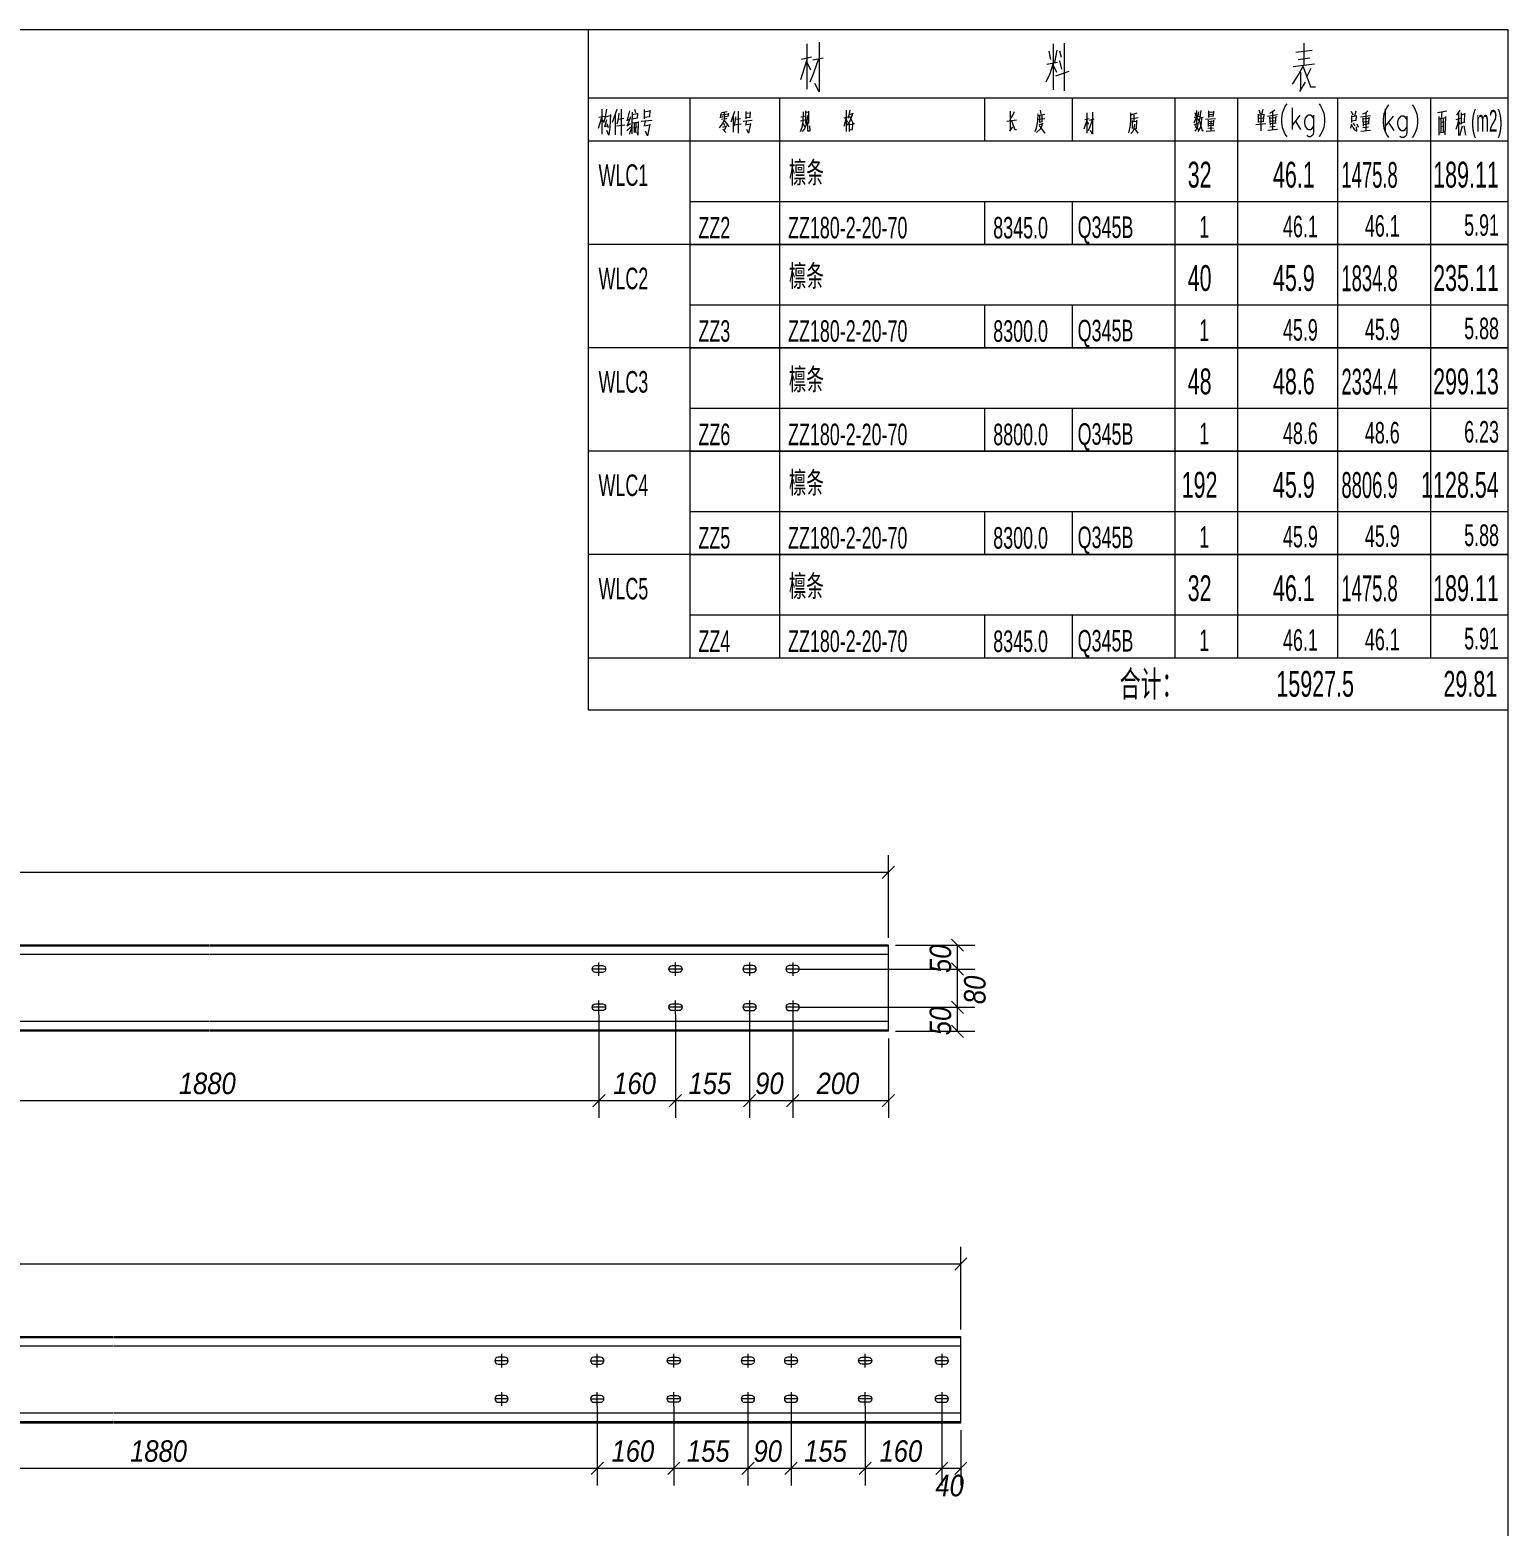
# Model space of a CAD drawing. Extents: x 857 to 4439, y -1249 to 4637.
# Drawn here: x 1241 to 1447, y 891.8 to 1100.2 of the extents above; entities that cross this region are included whole.
import ezdxf

# ---------------------------------------------------------------- set-up
doc = ezdxf.new("R2010")
doc.units = 0
doc.header["$LTSCALE"] = 1000
doc.header["$MEASUREMENT"] = 0
doc.linetypes.add('XKITLINE00', pattern=[0])
doc.linetypes.add('XKITLINE02', pattern=[4, 2, -2])
for name, color, linetype, lineweight in [('Bolt', 7, 'Continuous', 0), ('DrawingSheet', 5, 'Continuous', 0), ('OtherObjectType', 1, 'Continuous', 0), ('Part', 2, 'Continuous', 0), ('Z-DIMENSIONS', 1, 'Continuous', 0)]:
    doc.layers.add(name, color=color, linetype=linetype, lineweight=lineweight)
doc.styles.add('Arial Italic', font='ariali.ttf')
doc.styles.add('宋体', font='arial.ttf')

# ---------------------------------------------------------------- blocks, each defined once
blk = doc.blocks.new('天窗檩条AB区一')
at = {"layer": 'Bolt', "color": 3, "linetype": 'XKITLINE00', "lineweight": 0}
for p, q in [((461.41, 284.2), (461.44, 284.38)), ((461.44, 284.02), (461.41, 284.2)), ((461.41, 284.2), (461.41, 284.2)), ((463.27, 284.2), (461.41, 284.2)), ((461.44, 284.38), (461.54, 284.53)), ((461.54, 283.87), (461.44, 284.02)), ((461.54, 284.53), (461.69, 284.63)), ((461.69, 283.77), (461.54, 283.87)), ((461.69, 284.63), (461.87, 284.67)), ((461.87, 283.73), (461.69, 283.77)), ((461.87, 284.67), (462.81, 284.67)), ((462.81, 283.73), (461.87, 283.73)), ((462.34, 283.27), (462.34, 285.13)), ((462.81, 284.67), (462.98, 284.63)), ((462.98, 283.77), (462.81, 283.73)), ((462.98, 284.63), (463.14, 284.53)), ((463.14, 283.87), (462.98, 283.77)), ((463.14, 284.53), (463.24, 284.38)), ((463.24, 284.02), (463.14, 283.87)), ((463.24, 284.38), (463.27, 284.2)), ((463.27, 284.2), (463.24, 284.02)), ((463.27, 284.2), (463.27, 284.2)), ((472.06, 284.2), (472.1, 284.38)), ((472.1, 284.02), (472.06, 284.2)), ((472.06, 284.2), (472.06, 284.2)), ((473.93, 284.2), (472.06, 284.2)), ((472.1, 284.38), (472.2, 284.53)), ((472.2, 283.87), (472.1, 284.02)), ((472.2, 284.53), (472.35, 284.63)), ((472.35, 283.77), (472.2, 283.87)), ((472.35, 284.63), (472.53, 284.67)), ((472.53, 283.73), (472.35, 283.77)), ((472.53, 284.67), (473.46, 284.67)), ((473.46, 283.73), (472.53, 283.73)), ((472.99, 283.27), (472.99, 285.13)), ((473.46, 284.67), (473.64, 284.63)), ((473.64, 283.77), (473.46, 283.73)), ((473.64, 284.63), (473.79, 284.53)), ((473.79, 283.87), (473.64, 283.77)), ((473.79, 284.53), (473.89, 284.38)), ((473.89, 284.02), (473.79, 283.87)), ((473.89, 284.38), (473.93, 284.2)), ((473.93, 284.2), (473.89, 284.02)), ((473.93, 284.2), (473.93, 284.2)), ((482.43, 284.38), (482.39, 284.2)), ((482.39, 284.2), (482.39, 284.2)), ((482.39, 284.2), (482.43, 284.02)), ((484.26, 284.2), (482.39, 284.2)), ((482.53, 284.53), (482.43, 284.38)), ((482.43, 284.02), (482.53, 283.87)), ((482.68, 284.63), (482.53, 284.53)), ((482.53, 283.87), (482.68, 283.77)), ((482.86, 284.67), (482.68, 284.63)), ((482.68, 283.77), (482.86, 283.73)), ((483.79, 284.67), (482.86, 284.67)), ((482.86, 283.73), (483.79, 283.73)), ((483.33, 285.13), (483.33, 283.27)), ((483.97, 284.63), (483.79, 284.67)), ((483.79, 283.73), (483.97, 283.77)), ((484.12, 284.53), (483.97, 284.63)), ((483.97, 283.77), (484.12, 283.87)), ((484.22, 284.38), (484.12, 284.53)), ((484.12, 283.87), (484.22, 284.02)), ((484.26, 284.2), (484.22, 284.38)), ((484.22, 284.02), (484.26, 284.2)), ((484.26, 284.2), (484.26, 284.2)), ((488.43, 284.38), (488.39, 284.2)), ((488.39, 284.2), (488.39, 284.2)), ((488.39, 284.2), (488.43, 284.02)), ((490.26, 284.2), (488.39, 284.2)), ((488.53, 284.53), (488.43, 284.38)), ((488.43, 284.02), (488.53, 283.87)), ((488.68, 284.63), (488.53, 284.53)), ((488.53, 283.87), (488.68, 283.77)), ((488.86, 284.67), (488.68, 284.63)), ((488.68, 283.77), (488.86, 283.73)), ((489.79, 284.67), (488.86, 284.67)), ((488.86, 283.73), (489.79, 283.73)), ((489.33, 285.13), (489.33, 283.27)), ((489.97, 284.63), (489.79, 284.67)), ((489.79, 283.73), (489.97, 283.77)), ((490.12, 284.53), (489.97, 284.63)), ((489.97, 283.77), (490.12, 283.87)), ((490.22, 284.38), (490.12, 284.53)), ((490.12, 283.87), (490.22, 284.02)), ((490.26, 284.2), (490.22, 284.38)), ((490.22, 284.02), (490.26, 284.2)), ((490.26, 284.2), (490.26, 284.2)), ((461.54, 279.2), (461.69, 279.3)), ((461.69, 279.3), (461.87, 279.33)), ((461.87, 279.33), (462.81, 279.33)), ((462.34, 277.93), (462.34, 279.8)), ((462.81, 279.33), (462.98, 279.3)), ((462.98, 279.3), (463.14, 279.2)), ((472.2, 279.2), (472.35, 279.3)), ((472.35, 279.3), (472.53, 279.33)), ((472.53, 279.33), (473.46, 279.33)), ((472.99, 277.93), (472.99, 279.8)), ((473.46, 279.33), (473.64, 279.3)), ((473.64, 279.3), (473.79, 279.2)), ((482.68, 279.3), (482.53, 279.2)), ((482.86, 279.33), (482.68, 279.3)), ((483.79, 279.33), (482.86, 279.33)), ((483.33, 279.8), (483.33, 277.93)), ((483.97, 279.3), (483.79, 279.33)), ((484.12, 279.2), (483.97, 279.3)), ((488.68, 279.3), (488.53, 279.2)), ((488.86, 279.33), (488.68, 279.3)), ((489.79, 279.33), (488.86, 279.33)), ((489.33, 279.8), (489.33, 277.93)), ((489.97, 279.3), (489.79, 279.33)), ((490.12, 279.2), (489.97, 279.3)), ((461.41, 278.87), (461.44, 279.05)), ((461.44, 278.69), (461.41, 278.87)), ((461.41, 278.87), (461.41, 278.87)), ((463.27, 278.87), (461.41, 278.87)), ((461.44, 279.05), (461.54, 279.2)), ((461.54, 278.54), (461.44, 278.69)), ((461.69, 278.44), (461.54, 278.54)), ((461.87, 278.4), (461.69, 278.44)), ((462.81, 278.4), (461.87, 278.4)), ((462.98, 278.44), (462.81, 278.4)), ((463.14, 278.54), (462.98, 278.44)), ((463.14, 279.2), (463.24, 279.05)), ((463.24, 278.69), (463.14, 278.54)), ((463.24, 279.05), (463.27, 278.87)), ((463.27, 278.87), (463.24, 278.69)), ((463.27, 278.87), (463.27, 278.87)), ((472.06, 278.87), (472.1, 279.05)), ((472.1, 278.69), (472.06, 278.87)), ((472.06, 278.87), (472.06, 278.87)), ((473.93, 278.87), (472.06, 278.87)), ((472.1, 279.05), (472.2, 279.2)), ((472.2, 278.54), (472.1, 278.69)), ((472.35, 278.44), (472.2, 278.54)), ((472.53, 278.4), (472.35, 278.44)), ((473.46, 278.4), (472.53, 278.4)), ((473.64, 278.44), (473.46, 278.4)), ((473.79, 278.54), (473.64, 278.44)), ((473.79, 279.2), (473.89, 279.05)), ((473.89, 278.69), (473.79, 278.54)), ((473.89, 279.05), (473.93, 278.87)), ((473.93, 278.87), (473.89, 278.69)), ((473.93, 278.87), (473.93, 278.87)), ((482.43, 279.05), (482.39, 278.87)), ((482.39, 278.87), (482.39, 278.87)), ((482.39, 278.87), (482.43, 278.69)), ((484.26, 278.87), (482.39, 278.87)), ((482.53, 279.2), (482.43, 279.05)), ((482.43, 278.69), (482.53, 278.54)), ((482.53, 278.54), (482.68, 278.44)), ((482.68, 278.44), (482.86, 278.4)), ((482.86, 278.4), (483.79, 278.4)), ((483.79, 278.4), (483.97, 278.44)), ((483.97, 278.44), (484.12, 278.54)), ((484.22, 279.05), (484.12, 279.2)), ((484.12, 278.54), (484.22, 278.69)), ((484.26, 278.87), (484.22, 279.05)), ((484.22, 278.69), (484.26, 278.87)), ((484.26, 278.87), (484.26, 278.87)), ((488.43, 279.05), (488.39, 278.87)), ((488.39, 278.87), (488.39, 278.87)), ((488.39, 278.87), (488.43, 278.69)), ((490.26, 278.87), (488.39, 278.87)), ((488.53, 279.2), (488.43, 279.05)), ((488.43, 278.69), (488.53, 278.54)), ((488.53, 278.54), (488.68, 278.44)), ((488.68, 278.44), (488.86, 278.4)), ((488.86, 278.4), (489.79, 278.4)), ((489.79, 278.4), (489.97, 278.44)), ((489.97, 278.44), (490.12, 278.54)), ((490.22, 279.05), (490.12, 279.2)), ((490.12, 278.54), (490.22, 278.69)), ((490.26, 278.87), (490.22, 279.05)), ((490.22, 278.69), (490.26, 278.87)), ((490.26, 278.87), (490.26, 278.87)), ((447.87, 229.83), (447.83, 229.65)), ((447.83, 229.65), (447.83, 229.65)), ((447.83, 229.65), (447.87, 229.47)), ((449.7, 229.65), (447.83, 229.65)), ((447.97, 229.98), (447.87, 229.83)), ((447.87, 229.47), (447.97, 229.32)), ((448.12, 230.08), (447.97, 229.98)), ((447.97, 229.32), (448.12, 229.22)), ((448.3, 230.12), (448.12, 230.08)), ((449.23, 230.12), (448.3, 230.12)), ((448.77, 230.58), (448.77, 228.72)), ((449.41, 230.08), (449.23, 230.12)), ((449.56, 229.98), (449.41, 230.08)), ((449.41, 229.22), (449.56, 229.32)), ((449.66, 229.83), (449.56, 229.98)), ((449.56, 229.32), (449.66, 229.47)), ((449.7, 229.65), (449.66, 229.83)), ((449.66, 229.47), (449.7, 229.65)), ((449.7, 229.65), (449.7, 229.65)), ((461.2, 229.83), (461.17, 229.65)), ((461.17, 229.65), (461.17, 229.65)), ((461.17, 229.65), (461.2, 229.47)), ((461.17, 229.65), (463.03, 229.65)), ((461.3, 229.98), (461.2, 229.83)), ((461.2, 229.47), (461.3, 229.32)), ((461.45, 230.08), (461.3, 229.98)), ((461.3, 229.32), (461.45, 229.22)), ((461.63, 230.12), (461.45, 230.08)), ((462.57, 230.12), (461.63, 230.12)), ((462.1, 228.72), (462.1, 230.58)), ((462.74, 230.08), (462.57, 230.12)), ((462.9, 229.98), (462.74, 230.08)), ((462.74, 229.22), (462.9, 229.32)), ((463, 229.83), (462.9, 229.98)), ((462.9, 229.32), (463, 229.47)), ((463.03, 229.65), (463, 229.83)), ((463, 229.47), (463.03, 229.65)), ((463.03, 229.65), (463.03, 229.65)), ((471.83, 229.65), (471.87, 229.83)), ((471.87, 229.47), (471.83, 229.65)), ((471.83, 229.65), (471.83, 229.65)), ((473.7, 229.65), (471.83, 229.65)), ((471.87, 229.83), (471.97, 229.98)), ((471.97, 229.32), (471.87, 229.47)), ((471.97, 229.98), (472.12, 230.08)), ((472.12, 229.22), (471.97, 229.32)), ((472.12, 230.08), (472.3, 230.12)), ((472.3, 230.12), (473.23, 230.12)), ((472.77, 228.72), (472.77, 230.58)), ((473.23, 230.12), (473.41, 230.08)), ((473.41, 230.08), (473.56, 229.98)), ((473.56, 229.32), (473.41, 229.22)), ((473.56, 229.98), (473.66, 229.83)), ((473.66, 229.47), (473.56, 229.32)), ((473.66, 229.83), (473.7, 229.65)), ((473.7, 229.65), (473.66, 229.47)), ((473.7, 229.65), (473.7, 229.65)), ((482.2, 229.83), (482.17, 229.65)), ((482.17, 229.65), (482.17, 229.65)), ((482.17, 229.65), (482.2, 229.47)), ((484.03, 229.65), (482.17, 229.65)), ((482.3, 229.98), (482.2, 229.83)), ((482.2, 229.47), (482.3, 229.32)), ((482.45, 230.08), (482.3, 229.98)), ((482.3, 229.32), (482.45, 229.22)), ((482.63, 230.12), (482.45, 230.08)), ((483.57, 230.12), (482.63, 230.12)), ((483.1, 230.58), (483.1, 228.72)), ((483.74, 230.08), (483.57, 230.12)), ((483.9, 229.98), (483.74, 230.08)), ((483.74, 229.22), (483.9, 229.32)), ((484, 229.83), (483.9, 229.98)), ((483.9, 229.32), (484, 229.47)), ((484.03, 229.65), (484, 229.83)), ((484, 229.47), (484.03, 229.65)), ((484.03, 229.65), (484.03, 229.65)), ((488.2, 229.83), (488.17, 229.65)), ((488.17, 229.65), (488.17, 229.65)), ((488.17, 229.65), (488.2, 229.47)), ((490.03, 229.65), (488.17, 229.65)), ((488.3, 229.98), (488.2, 229.83)), ((488.2, 229.47), (488.3, 229.32)), ((488.45, 230.08), (488.3, 229.98)), ((488.3, 229.32), (488.45, 229.22)), ((488.63, 230.12), (488.45, 230.08)), ((489.57, 230.12), (488.63, 230.12)), ((489.1, 230.58), (489.1, 228.72)), ((489.74, 230.08), (489.57, 230.12)), ((489.9, 229.98), (489.74, 230.08)), ((489.74, 229.22), (489.9, 229.32)), ((490, 229.83), (489.9, 229.98)), ((489.9, 229.32), (490, 229.47)), ((490.03, 229.65), (490, 229.83)), ((490, 229.47), (490.03, 229.65)), ((490.03, 229.65), (490.03, 229.65)), ((498.5, 229.65), (498.53, 229.83)), ((498.53, 229.47), (498.5, 229.65)), ((498.5, 229.65), (498.5, 229.65)), ((500.37, 229.65), (498.5, 229.65)), ((498.53, 229.83), (498.64, 229.98)), ((498.64, 229.32), (498.53, 229.47)), ((498.64, 229.98), (498.79, 230.08)), ((498.79, 229.22), (498.64, 229.32)), ((498.79, 230.08), (498.97, 230.12)), ((498.97, 230.12), (499.9, 230.12)), ((499.43, 228.72), (499.43, 230.58)), ((499.9, 230.12), (500.08, 230.08)), ((500.08, 230.08), (500.23, 229.98)), ((500.23, 229.32), (500.08, 229.22)), ((500.23, 229.98), (500.33, 229.83)), ((500.33, 229.47), (500.23, 229.32)), ((500.33, 229.83), (500.37, 229.65)), ((500.37, 229.65), (500.33, 229.47)), ((500.37, 229.65), (500.37, 229.65)), ((509.2, 229.83), (509.17, 229.65)), ((509.17, 229.65), (509.17, 229.65)), ((509.17, 229.65), (509.2, 229.47)), ((511.03, 229.65), (509.17, 229.65)), ((509.3, 229.98), (509.2, 229.83)), ((509.2, 229.47), (509.3, 229.32)), ((509.45, 230.08), (509.3, 229.98)), ((509.3, 229.32), (509.45, 229.22)), ((509.63, 230.12), (509.45, 230.08)), ((510.57, 230.12), (509.63, 230.12)), ((510.1, 230.58), (510.1, 228.72)), ((510.74, 230.08), (510.57, 230.12)), ((510.9, 229.98), (510.74, 230.08)), ((510.74, 229.22), (510.9, 229.32)), ((511, 229.83), (510.9, 229.98)), ((510.9, 229.32), (511, 229.47)), ((511.03, 229.65), (511, 229.83)), ((511, 229.47), (511.03, 229.65)), ((511.03, 229.65), (511.03, 229.65)), ((448.12, 229.22), (448.3, 229.18)), ((448.3, 229.18), (449.23, 229.18)), ((449.23, 229.18), (449.41, 229.22)), ((461.45, 229.22), (461.63, 229.18)), ((461.63, 229.18), (462.57, 229.18)), ((462.57, 229.18), (462.74, 229.22)), ((472.3, 229.18), (472.12, 229.22)), ((473.23, 229.18), (472.3, 229.18)), ((473.41, 229.22), (473.23, 229.18)), ((482.45, 229.22), (482.63, 229.18)), ((482.63, 229.18), (483.57, 229.18)), ((483.57, 229.18), (483.74, 229.22)), ((488.45, 229.22), (488.63, 229.18)), ((488.63, 229.18), (489.57, 229.18)), ((489.57, 229.18), (489.74, 229.22)), ((498.97, 229.18), (498.79, 229.22)), ((499.9, 229.18), (498.97, 229.18)), ((500.08, 229.22), (499.9, 229.18)), ((509.45, 229.22), (509.63, 229.18)), ((509.63, 229.18), (510.57, 229.18)), ((510.57, 229.18), (510.74, 229.22)), ((448.77, 225.25), (448.77, 223.38)), ((462.1, 223.38), (462.1, 225.25)), ((472.77, 223.38), (472.77, 225.25)), ((483.1, 225.25), (483.1, 223.38)), ((489.1, 225.25), (489.1, 223.38)), ((499.43, 223.38), (499.43, 225.25)), ((510.1, 225.25), (510.1, 223.38)), ((447.87, 224.5), (447.83, 224.32)), ((447.83, 224.32), (447.83, 224.32)), ((447.83, 224.32), (447.87, 224.14)), ((449.7, 224.32), (447.83, 224.32)), ((447.97, 224.65), (447.87, 224.5)), ((447.87, 224.14), (447.97, 223.99)), ((448.12, 224.75), (447.97, 224.65)), ((447.97, 223.99), (448.12, 223.89)), ((448.3, 224.78), (448.12, 224.75)), ((448.12, 223.89), (448.3, 223.85)), ((449.23, 224.78), (448.3, 224.78)), ((448.3, 223.85), (449.23, 223.85)), ((449.41, 224.75), (449.23, 224.78)), ((449.23, 223.85), (449.41, 223.89)), ((449.56, 224.65), (449.41, 224.75)), ((449.41, 223.89), (449.56, 223.99)), ((449.66, 224.5), (449.56, 224.65)), ((449.56, 223.99), (449.66, 224.14)), ((449.7, 224.32), (449.66, 224.5)), ((449.66, 224.14), (449.7, 224.32)), ((449.7, 224.32), (449.7, 224.32)), ((461.2, 224.5), (461.17, 224.32)), ((461.17, 224.32), (461.17, 224.32)), ((461.17, 224.32), (461.2, 224.14)), ((461.17, 224.32), (463.03, 224.32)), ((461.3, 224.65), (461.2, 224.5)), ((461.2, 224.14), (461.3, 223.99)), ((461.45, 224.75), (461.3, 224.65)), ((461.3, 223.99), (461.45, 223.89)), ((461.63, 224.78), (461.45, 224.75)), ((461.45, 223.89), (461.63, 223.85)), ((462.57, 224.78), (461.63, 224.78)), ((461.63, 223.85), (462.57, 223.85)), ((462.74, 224.75), (462.57, 224.78)), ((462.57, 223.85), (462.74, 223.89)), ((462.9, 224.65), (462.74, 224.75)), ((462.74, 223.89), (462.9, 223.99)), ((463, 224.5), (462.9, 224.65)), ((462.9, 223.99), (463, 224.14)), ((463.03, 224.32), (463, 224.5)), ((463, 224.14), (463.03, 224.32)), ((463.03, 224.32), (463.03, 224.32)), ((471.83, 224.32), (471.87, 224.5)), ((471.87, 224.14), (471.83, 224.32)), ((471.83, 224.32), (471.83, 224.32)), ((473.7, 224.32), (471.83, 224.32)), ((471.87, 224.5), (471.97, 224.65)), ((471.97, 223.99), (471.87, 224.14)), ((471.97, 224.65), (472.12, 224.75)), ((472.12, 223.89), (471.97, 223.99)), ((472.12, 224.75), (472.3, 224.78)), ((472.3, 223.85), (472.12, 223.89)), ((472.3, 224.78), (473.23, 224.78)), ((473.23, 223.85), (472.3, 223.85)), ((473.23, 224.78), (473.41, 224.75)), ((473.41, 223.89), (473.23, 223.85)), ((473.41, 224.75), (473.56, 224.65)), ((473.56, 223.99), (473.41, 223.89)), ((473.56, 224.65), (473.66, 224.5)), ((473.66, 224.14), (473.56, 223.99)), ((473.66, 224.5), (473.7, 224.32)), ((473.7, 224.32), (473.66, 224.14)), ((473.7, 224.32), (473.7, 224.32)), ((482.2, 224.5), (482.17, 224.32)), ((482.17, 224.32), (482.17, 224.32)), ((482.17, 224.32), (482.2, 224.14)), ((484.03, 224.32), (482.17, 224.32)), ((482.3, 224.65), (482.2, 224.5)), ((482.2, 224.14), (482.3, 223.99)), ((482.45, 224.75), (482.3, 224.65)), ((482.3, 223.99), (482.45, 223.89)), ((482.63, 224.78), (482.45, 224.75)), ((482.45, 223.89), (482.63, 223.85)), ((483.57, 224.78), (482.63, 224.78)), ((482.63, 223.85), (483.57, 223.85)), ((483.74, 224.75), (483.57, 224.78)), ((483.57, 223.85), (483.74, 223.89)), ((483.9, 224.65), (483.74, 224.75)), ((483.74, 223.89), (483.9, 223.99)), ((484, 224.5), (483.9, 224.65)), ((483.9, 223.99), (484, 224.14)), ((484.03, 224.32), (484, 224.5)), ((484, 224.14), (484.03, 224.32)), ((484.03, 224.32), (484.03, 224.32)), ((488.2, 224.5), (488.17, 224.32)), ((488.17, 224.32), (488.17, 224.32)), ((488.17, 224.32), (488.2, 224.14)), ((490.03, 224.32), (488.17, 224.32)), ((488.3, 224.65), (488.2, 224.5)), ((488.2, 224.14), (488.3, 223.99)), ((488.45, 224.75), (488.3, 224.65)), ((488.3, 223.99), (488.45, 223.89)), ((488.63, 224.78), (488.45, 224.75)), ((488.45, 223.89), (488.63, 223.85)), ((489.57, 224.78), (488.63, 224.78)), ((488.63, 223.85), (489.57, 223.85)), ((489.74, 224.75), (489.57, 224.78)), ((489.57, 223.85), (489.74, 223.89)), ((489.9, 224.65), (489.74, 224.75)), ((489.74, 223.89), (489.9, 223.99)), ((490, 224.5), (489.9, 224.65)), ((489.9, 223.99), (490, 224.14)), ((490.03, 224.32), (490, 224.5)), ((490, 224.14), (490.03, 224.32)), ((490.03, 224.32), (490.03, 224.32)), ((498.5, 224.32), (498.53, 224.5)), ((498.53, 224.14), (498.5, 224.32)), ((498.5, 224.32), (498.5, 224.32)), ((500.37, 224.32), (498.5, 224.32)), ((498.53, 224.5), (498.64, 224.65)), ((498.64, 223.99), (498.53, 224.14)), ((498.64, 224.65), (498.79, 224.75)), ((498.79, 223.89), (498.64, 223.99)), ((498.79, 224.75), (498.97, 224.78)), ((498.97, 223.85), (498.79, 223.89)), ((498.97, 224.78), (499.9, 224.78)), ((499.9, 223.85), (498.97, 223.85)), ((499.9, 224.78), (500.08, 224.75)), ((500.08, 223.89), (499.9, 223.85)), ((500.08, 224.75), (500.23, 224.65)), ((500.23, 223.99), (500.08, 223.89)), ((500.23, 224.65), (500.33, 224.5)), ((500.33, 224.14), (500.23, 223.99)), ((500.33, 224.5), (500.37, 224.32)), ((500.37, 224.32), (500.33, 224.14)), ((500.37, 224.32), (500.37, 224.32)), ((509.2, 224.5), (509.17, 224.32)), ((509.17, 224.32), (509.17, 224.32)), ((509.17, 224.32), (509.2, 224.14)), ((511.03, 224.32), (509.17, 224.32)), ((509.3, 224.65), (509.2, 224.5)), ((509.2, 224.14), (509.3, 223.99)), ((509.45, 224.75), (509.3, 224.65)), ((509.3, 223.99), (509.45, 223.89)), ((509.63, 224.78), (509.45, 224.75)), ((509.45, 223.89), (509.63, 223.85)), ((510.57, 224.78), (509.63, 224.78)), ((509.63, 223.85), (510.57, 223.85)), ((510.74, 224.75), (510.57, 224.78)), ((510.57, 223.85), (510.74, 223.89)), ((510.9, 224.65), (510.74, 224.75)), ((510.74, 223.89), (510.9, 223.99)), ((511, 224.5), (510.9, 224.65)), ((510.9, 223.99), (511, 224.14)), ((511.03, 224.32), (511, 224.5)), ((511, 224.14), (511.03, 224.32)), ((511.03, 224.32), (511.03, 224.32))]:
    blk.add_line(p, q, dxfattribs=at)
at = {"layer": 'DrawingSheet', "color": 5, "linetype": 'XKITLINE00', "lineweight": 0}
for p, q in [((589, 415), (5, 415)), ((589, 5), (589, 415))]:
    blk.add_line(p, q, dxfattribs=at)
at = {"layer": 'OtherObjectType', "color": 6, "linetype": 'XKITLINE00', "lineweight": 0}
for p, q in [((460.84, 415), (460.84, 399.52)), ((460.84, 405.52), (589, 405.52)), ((475, 405.52), (475, 399.52)), ((487.48, 405.52), (487.48, 399.52)), ((516.04, 405.52), (516.04, 399.52)), ((528.28, 405.52), (528.28, 399.52)), ((542.56, 405.52), (542.56, 399.52)), ((551.32, 405.52), (551.32, 399.52)), ((565.24, 405.52), (565.24, 399.52)), ((578.2, 405.52), (578.2, 399.52)), ((460.84, 399.52), (460.84, 391.12)), ((589, 399.52), (460.84, 399.52)), ((475, 399.52), (475, 391.12)), ((487.48, 399.52), (487.48, 391.12)), ((542.56, 399.52), (542.56, 391.12)), ((551.32, 399.52), (551.32, 391.12)), ((565.24, 399.52), (565.24, 391.12)), ((578.2, 399.52), (578.2, 391.12)), ((460.84, 391.12), (460.84, 385.12)), ((475, 391.12), (475, 385.12)), ((475, 391.12), (589, 391.12)), ((487.48, 391.12), (487.48, 385.12)), ((516.04, 391.12), (516.04, 385.12)), ((528.28, 391.12), (528.28, 385.12)), ((542.56, 391.12), (542.56, 385.12)), ((551.32, 391.12), (551.32, 385.12)), ((565.24, 391.12), (565.24, 385.12)), ((578.2, 391.12), (578.2, 385.12)), ((460.84, 385.12), (460.84, 376.72)), ((589, 385.12), (460.84, 385.12)), ((475, 385.12), (589, 385.12)), ((475, 385.12), (475, 376.72)), ((487.48, 385.12), (487.48, 376.72)), ((542.56, 385.12), (542.56, 376.72)), ((551.32, 385.12), (551.32, 376.72)), ((565.24, 385.12), (565.24, 376.72)), ((578.2, 385.12), (578.2, 376.72)), ((460.84, 376.72), (460.84, 370.72)), ((475, 376.72), (475, 370.72)), ((475, 376.72), (589, 376.72)), ((487.48, 376.72), (487.48, 370.72)), ((516.04, 376.72), (516.04, 370.72)), ((528.28, 376.72), (528.28, 370.72)), ((542.56, 376.72), (542.56, 370.72)), ((551.32, 376.72), (551.32, 370.72)), ((565.24, 376.72), (565.24, 370.72)), ((578.2, 376.72), (578.2, 370.72)), ((460.84, 370.72), (460.84, 362.32)), ((589, 370.72), (460.84, 370.72)), ((475, 370.72), (589, 370.72)), ((475, 370.72), (475, 362.32)), ((487.48, 370.72), (487.48, 362.32)), ((542.56, 370.72), (542.56, 362.32)), ((551.32, 370.72), (551.32, 362.32)), ((565.24, 370.72), (565.24, 362.32)), ((578.2, 370.72), (578.2, 362.32)), ((460.84, 362.32), (460.84, 356.32)), ((475, 362.32), (475, 356.32)), ((475, 362.32), (589, 362.32)), ((487.48, 362.32), (487.48, 356.32)), ((516.04, 362.32), (516.04, 356.32)), ((528.28, 362.32), (528.28, 356.32)), ((542.56, 362.32), (542.56, 356.32)), ((551.32, 362.32), (551.32, 356.32)), ((565.24, 362.32), (565.24, 356.32)), ((578.2, 362.32), (578.2, 356.32)), ((460.84, 356.32), (460.84, 347.92)), ((589, 356.32), (460.84, 356.32)), ((475, 356.32), (589, 356.32)), ((475, 356.32), (475, 347.92)), ((487.48, 356.32), (487.48, 347.92)), ((542.56, 356.32), (542.56, 347.92)), ((551.32, 356.32), (551.32, 347.92)), ((565.24, 356.32), (565.24, 347.92)), ((578.2, 356.32), (578.2, 347.92)), ((460.84, 347.92), (460.84, 341.92)), ((475, 347.92), (475, 341.92)), ((475, 347.92), (589, 347.92)), ((487.48, 347.92), (487.48, 341.92)), ((516.04, 347.92), (516.04, 341.92)), ((528.28, 347.92), (528.28, 341.92)), ((542.56, 347.92), (542.56, 341.92)), ((551.32, 347.92), (551.32, 341.92)), ((565.24, 347.92), (565.24, 341.92)), ((578.2, 347.92), (578.2, 341.92)), ((460.84, 341.92), (460.84, 333.52)), ((589, 341.92), (460.84, 341.92)), ((475, 341.92), (589, 341.92)), ((475, 341.92), (475, 333.52)), ((487.48, 341.92), (487.48, 333.52)), ((542.56, 341.92), (542.56, 333.52)), ((551.32, 341.92), (551.32, 333.52)), ((565.24, 341.92), (565.24, 333.52)), ((578.2, 341.92), (578.2, 333.52)), ((460.84, 333.52), (460.84, 327.52)), ((475, 333.52), (475, 327.52)), ((475, 333.52), (589, 333.52)), ((487.48, 333.52), (487.48, 327.52)), ((516.04, 333.52), (516.04, 327.52)), ((528.28, 333.52), (528.28, 327.52)), ((542.56, 333.52), (542.56, 327.52)), ((551.32, 333.52), (551.32, 327.52)), ((565.24, 333.52), (565.24, 327.52)), ((578.2, 333.52), (578.2, 327.52)), ((460.84, 327.52), (460.84, 320.32)), ((460.84, 327.52), (589, 327.52)), ((475, 327.52), (589, 327.52)), ((460.84, 320.32), (589, 320.32))]:
    blk.add_line(p, q, dxfattribs=at)
at = {"layer": 'OtherObjectType', "color": 2, "linetype": 'XKITLINE00', "lineweight": 0}
for p, q in [((491.35, 406.74), (491.35, 413.07)), ((493.04, 413.27), (493.04, 406.36)), ((525.63, 413.07), (525.63, 406.65)), ((527.2, 406.51), (527.2, 413.13)), ((560.53, 413.13), (560.53, 410.08)), ((490.48, 408.07), (491.35, 410.89)), ((491.96, 411.21), (490.57, 410.89)), ((492.14, 410.83), (493.59, 411.12)), ((492.92, 410.98), (492.25, 408.97)), ((525.02, 412.02), (525.26, 410.89)), ((526.13, 412.17), (525.81, 410.45)), ((526.48, 412.08), (526.74, 411.21)), ((526.48, 410.69), (526.79, 409.55)), ((559.45, 411.88), (561.69, 412.17)), ((559.74, 410.89), (561.37, 411.12)), ((491.87, 409.41), (491.35, 410.45)), ((492.25, 408.97), (491.7, 407.7)), ((525.14, 408.89), (524.62, 407.7)), ((524.73, 410.22), (526.24, 410.51)), ((525.63, 410.37), (525.14, 408.89)), ((525.63, 410.08), (526.07, 409.12)), ((526.01, 408.6), (527.87, 409.26)), ((559.86, 408.89), (558.9, 407.46)), ((562.04, 410.22), (559.07, 409.84)), ((560.47, 409.99), (559.86, 408.89)), ((560.09, 409.12), (560.09, 406.59)), ((560.47, 409.84), (561.48, 407.09)), ((561.51, 409.64), (560.96, 408.51)), ((493.04, 406.36), (492.43, 407.55)), ((559.97, 406.42), (560.76, 407.7)), ((561.48, 407.09), (562.15, 407.09))]:
    blk.add_line(p, q, dxfattribs=at)
at = {"layer": 'OtherObjectType', "color": 4, "linetype": 'XKITLINE00', "lineweight": 0}
for p, q in [((557.96, 404.42), (557.75, 403.97)), ((558.18, 404.69), (557.96, 404.42)), ((562.67, 404.69), (562.88, 404.42)), ((562.88, 404.42), (563.09, 403.97)), ((572.13, 404.3), (571.9, 403.85)), ((572.35, 404.57), (572.13, 404.3)), ((575.64, 404.57), (575.85, 404.3)), ((575.85, 404.3), (576.06, 403.85)), ((462.28, 401.29), (462.76, 402.8)), ((463.09, 402.95), (462.34, 402.8)), ((462.76, 403.98), (462.76, 400.49)), ((462.76, 402.47), (463, 402.16)), ((463.03, 402.08), (463.23, 402.87)), ((463.17, 401.52), (463.44, 402.54)), ((463.23, 402.87), (463.42, 403.98)), ((463.23, 402.91), (463.93, 403.07)), ((463.93, 403.22), (463.83, 401.44)), ((464.82, 403.9), (464.2, 402.08)), ((464.58, 403.14), (464.58, 400.39)), ((465.03, 402.58), (464.84, 401.87)), ((465.11, 403.41), (465.03, 402.58)), ((465.05, 402.58), (465.82, 402.7)), ((465.42, 403.94), (465.42, 400.28)), ((466.21, 402.39), (466.6, 402.58)), ((466.6, 403.74), (466.27, 402.43)), ((466.71, 402.87), (466.27, 401.63)), ((466.98, 403.55), (466.93, 401.9)), ((467.7, 402.7), (466.95, 402.58)), ((466.98, 400.53), (466.95, 402.23)), ((466.98, 403.22), (467.66, 403.34)), ((467.27, 403.94), (467.44, 403.48)), ((467.7, 403.41), (467.64, 402.7)), ((467.82, 402.23), (467.76, 400.36)), ((468.2, 402.27), (469.75, 402.43)), ((468.65, 403.9), (468.65, 402.62)), ((468.65, 403.59), (469.36, 403.72)), ((469.42, 402.87), (468.65, 402.8)), ((468.76, 402.31), (468.65, 401.63)), ((469.42, 403.82), (469.36, 402.87)), ((479.31, 403.35), (479.22, 402.73)), ((479.29, 403.16), (480.36, 403.31)), ((479.39, 402.85), (479.66, 402.92)), ((479.39, 402.56), (479.66, 402.61)), ((479.41, 403.48), (480.2, 403.62)), ((479.83, 402.5), (479.51, 401.9)), ((479.8, 403.52), (479.8, 402.59)), ((479.8, 402.38), (480.4, 401.57)), ((479.93, 402.92), (480.2, 402.98)), ((479.93, 402.61), (480.2, 402.69)), ((480.38, 403.41), (480.28, 402.92)), ((481.21, 403.64), (480.71, 402.13)), ((481.02, 403.02), (481.02, 400.74)), ((481.26, 402.2), (481.13, 401.6)), ((481.34, 402.89), (481.26, 402.2)), ((481.42, 402.56), (482.06, 402.65)), ((481.71, 403.68), (481.71, 400.64)), ((482.41, 402.28), (483.69, 402.42)), ((482.78, 403.64), (482.78, 402.59)), ((482.78, 403.39), (483.4, 403.45)), ((483.42, 402.79), (482.78, 402.73)), ((482.87, 402.32), (482.78, 401.76)), ((483.42, 403.58), (483.38, 402.79)), ((491.02, 402.43), (490.4, 402.31)), ((490.46, 402.89), (490.98, 402.99)), ((490.75, 402.29), (490.59, 401.4)), ((490.81, 403.57), (490.75, 402.29)), ((491.11, 403.72), (491.11, 401.96)), ((491.6, 403.55), (491.11, 403.49)), ((491.37, 403.1), (491.23, 401.9)), ((491.56, 401.96), (491.6, 403.69)), ((496.79, 402.74), (496.44, 401.54)), ((496.5, 402.74), (497, 402.87)), ((496.79, 403.82), (496.79, 400.88)), ((496.79, 403.72), (496.79, 400.84)), ((496.79, 402.54), (496.96, 402.14)), ((497.27, 402.33), (496.9, 401.73)), ((497.31, 403.82), (497.06, 402.7)), ((497.19, 403.22), (497.66, 403.34)), ((497.23, 402.97), (497.74, 401.94)), ((497.41, 402.66), (497.27, 402.33)), ((497.7, 403.4), (497.41, 402.66)), ((519.16, 402.27), (520.53, 402.46)), ((519.61, 403.66), (519.61, 401.01)), ((519.95, 403.1), (519.61, 402.64)), ((519.8, 402.33), (520.26, 401.11)), ((520.19, 403.58), (519.95, 403.1)), ((523.42, 402.31), (523.26, 401.3)), ((523.46, 403.33), (523.42, 402.31)), ((523.46, 403.06), (524.44, 403.24)), ((523.48, 402.54), (524.44, 402.66)), ((523.73, 403.06), (523.73, 402.08)), ((523.73, 402.17), (524.13, 402.23)), ((523.81, 403.8), (523.92, 403.26)), ((524.08, 402.23), (524.1, 403.1)), ((529.96, 401.23), (530.37, 402.49)), ((530.64, 402.63), (530.02, 402.49)), ((530.37, 400.63), (530.37, 403.46)), ((530.58, 401.84), (530.37, 402.3)), ((530.7, 402.45), (531.35, 402.59)), ((531.04, 402.41), (530.75, 401.52)), ((531.1, 403.56), (531.1, 400.48)), ((536.39, 402.26), (536.31, 401.47)), ((536.41, 403.46), (536.39, 402.26)), ((537.26, 403.42), (536.41, 403.13)), ((536.46, 402.59), (537.45, 402.82)), ((536.62, 402.36), (536.62, 401.27)), ((537.2, 402.26), (536.62, 402.13)), ((536.89, 402.2), (536.91, 403.19)), ((537.24, 402.44), (537.2, 401.23)), ((545.61, 402.89), (545.2, 402)), ((545.28, 402.85), (545.99, 402.99)), ((545.37, 403.51), (545.49, 403.05)), ((545.59, 402.2), (545.43, 401.5)), ((545.61, 403.78), (545.61, 402.25)), ((545.61, 402.81), (545.9, 402.39)), ((545.86, 403.61), (545.76, 402.95)), ((546.03, 402.76), (545.9, 402.14)), ((545.95, 402.39), (546.36, 400.98)), ((546.11, 403.16), (546.03, 402.76)), ((546.03, 402.76), (546.52, 402.85)), ((546.17, 403.78), (546.11, 403.16)), ((546.3, 402.81), (546.23, 401.96)), ((546.85, 402.56), (548.22, 402.66)), ((547.23, 402.43), (547.23, 401.54)), ((547.23, 402.25), (547.95, 402.33)), ((547.25, 403.74), (547.25, 402.8)), ((547.25, 403.55), (547.95, 403.61)), ((547.25, 403.22), (547.85, 403.28)), ((547.95, 402.99), (547.25, 402.93)), ((547.58, 402.29), (547.58, 400.98)), ((547.97, 403.69), (547.93, 402.99)), ((547.97, 402.43), (547.93, 401.69)), ((554.19, 403.28), (554.19, 402.11)), ((554.94, 403.22), (554.19, 403.1)), ((554.19, 402.21), (554.98, 402.31)), ((554.27, 403.88), (554.44, 403.31)), ((554.29, 402.71), (554.85, 402.77)), ((554.58, 400.95), (554.58, 403.14)), ((554.85, 403.89), (554.63, 403.22)), ((554.96, 403.28), (554.9, 402.31)), ((555.49, 403), (556.88, 403.22)), ((556.2, 403.57), (555.76, 403.37)), ((555.78, 402.85), (555.83, 401.73)), ((555.81, 402.71), (556.61, 402.81)), ((555.87, 402.31), (556.47, 402.38)), ((556.49, 403.84), (556.2, 403.57)), ((556.2, 403.57), (556.2, 401.09)), ((556.65, 402.98), (556.57, 402.06)), ((557.54, 403.41), (557.42, 402.69)), ((557.42, 402.69), (557.42, 402.13)), ((557.75, 403.97), (557.54, 403.41)), ((558.93, 404.13), (558.93, 401.13)), ((560, 403.12), (558.93, 401.69)), ((559.36, 402.27), (560.09, 401.13)), ((560.75, 402.69), (560.63, 402.27)), ((560.63, 402.27), (560.63, 401.98)), ((560.96, 402.98), (560.75, 402.69)), ((561.18, 403.12), (560.96, 402.98)), ((561.49, 403.12), (561.18, 403.12)), ((561.7, 402.98), (561.49, 403.12)), ((561.91, 402.69), (561.7, 402.98)), ((561.91, 403.12), (561.91, 400.84)), ((563.09, 403.97), (563.31, 403.41)), ((563.31, 403.41), (563.42, 402.69)), ((563.42, 402.69), (563.42, 402.13)), ((567.16, 403.66), (567.35, 403.19)), ((567.18, 403.06), (567.18, 402.09)), ((567.18, 402.92), (567.84, 403.02)), ((567.8, 402.4), (567.18, 402.3)), ((567.78, 403.68), (567.62, 403.02)), ((567.84, 403.1), (567.78, 402.4)), ((568.46, 402.88), (569.83, 403.1)), ((569.17, 403.45), (568.73, 403.25)), ((568.75, 402.73), (568.81, 401.61)), ((568.77, 402.59), (569.56, 402.69)), ((568.84, 402.19), (569.44, 402.26)), ((569.46, 403.72), (569.17, 403.45)), ((569.17, 403.45), (569.17, 400.97)), ((569.62, 402.86), (569.54, 401.94)), ((571.69, 403.29), (571.59, 402.57)), ((571.59, 402.57), (571.59, 402.01)), ((571.9, 403.85), (571.69, 403.29)), ((571.88, 404.01), (571.88, 401.01)), ((572.97, 403), (571.88, 401.57)), ((573.7, 402.57), (573.61, 402.15)), ((573.92, 402.86), (573.7, 402.57)), ((574.13, 403), (573.92, 402.86)), ((574.46, 403), (574.13, 403)), ((574.67, 402.86), (574.46, 403)), ((574.88, 402.57), (574.67, 402.86)), ((574.88, 403), (574.88, 400.72)), ((576.06, 403.85), (576.28, 403.29)), ((576.28, 403.29), (576.37, 402.57)), ((576.37, 402.57), (576.37, 402.01)), ((580.45, 403.66), (579.16, 403.46)), ((579.34, 402.92), (579.36, 400.36)), ((580.28, 402.74), (579.34, 402.58)), ((579.63, 402.62), (579.63, 400.74)), ((579.7, 402.66), (579.81, 403.58)), ((579.97, 402.66), (579.95, 400.78)), ((580.22, 400.4), (580.31, 402.96)), ((581.76, 402.54), (582.35, 402.7)), ((582.3, 403.84), (581.83, 403.12)), ((582.1, 402.54), (581.93, 401.82)), ((582.1, 403.42), (582.1, 400.28)), ((582.1, 402.32), (582.33, 401.86)), ((582.47, 403.46), (582.47, 401.86)), ((582.47, 403.16), (582.92, 403.3)), ((582.94, 403.38), (582.89, 402.12)), ((463.56, 401.63), (463.09, 401.48)), ((463.71, 400.36), (463.42, 400.99)), ((463.67, 401.36), (463.48, 401.9)), ((463.83, 401.44), (463.71, 400.36)), ((464.78, 401.63), (465.94, 401.79)), ((466.71, 401.9), (466.21, 401.6)), ((466.21, 400.92), (466.71, 401.44)), ((466.81, 401.21), (466.54, 400.45)), ((466.93, 401.9), (466.81, 401.21)), ((466.98, 402.04), (467.78, 402.16)), ((467.16, 401.4), (467.64, 401.48)), ((467.25, 402.04), (467.25, 400.72)), ((467.49, 400.72), (467.53, 402.12)), ((467.76, 400.36), (467.64, 400.69)), ((469.42, 401.75), (468.59, 401.6)), ((469.09, 400.24), (468.82, 400.88)), ((469.44, 401.87), (469.09, 400.24)), ((479.51, 401.9), (479.08, 401.35)), ((479.58, 401.47), (480.05, 401.57)), ((479.6, 401.16), (480.01, 400.7)), ((479.7, 401.99), (479.85, 401.7)), ((480.11, 401.63), (479.78, 400.97)), ((480.4, 401.57), (480.49, 401.57)), ((481.19, 401.76), (482.16, 401.9)), ((483.42, 401.86), (482.74, 401.72)), ((483.15, 400.6), (482.93, 401.12)), ((483.45, 401.96), (483.15, 400.6)), ((490.59, 401.4), (490.36, 400.8)), ((490.98, 401.21), (490.67, 400.84)), ((490.71, 402.08), (490.96, 401.52)), ((491.23, 401.9), (490.98, 401.21)), ((491.39, 402.14), (491.39, 401.07)), ((491.39, 401.07), (491.46, 400.94)), ((491.46, 400.94), (491.75, 400.94)), ((491.75, 400.94), (491.73, 401.63)), ((497.21, 401.94), (497.21, 400.84)), ((497.21, 401.81), (497.64, 401.87)), ((497.21, 401.07), (497.66, 401.15)), ((497.64, 401.96), (497.62, 401.15)), ((497.74, 401.94), (497.93, 401.94)), ((519.95, 401.51), (519.53, 400.91)), ((520.26, 401.11), (520.53, 401.15)), ((523.26, 401.3), (523.07, 400.78)), ((523.28, 400.72), (523.9, 401.28)), ((523.65, 401.84), (524.15, 401.94)), ((523.65, 401.67), (524.35, 400.72)), ((523.9, 401.28), (524.06, 401.57)), ((524.06, 401.57), (524.17, 402.04)), ((524.35, 400.72), (524.5, 400.72)), ((530.75, 401.52), (530.5, 400.96)), ((531.1, 400.48), (530.83, 401)), ((536.31, 401.47), (536.12, 400.67)), ((536.72, 400.87), (536.44, 400.58)), ((536.85, 401.27), (536.72, 400.87)), ((536.93, 401.87), (536.85, 401.27)), ((536.97, 401.27), (537.41, 400.62)), ((545.28, 401.79), (545.78, 401.96)), ((545.57, 401.17), (545.34, 400.9)), ((545.43, 401.5), (545.86, 401.17)), ((545.72, 401.58), (545.57, 401.17)), ((545.82, 402.16), (545.72, 401.58)), ((546.09, 401.36), (545.78, 400.84)), ((546.23, 401.96), (546.09, 401.36)), ((546.36, 400.98), (546.57, 400.98)), ((546.92, 400.9), (548.12, 400.99)), ((547.16, 401.3), (547.95, 401.36)), ((547.95, 401.69), (547.23, 401.63)), ((547.33, 401.96), (547.81, 402)), ((553.84, 401.82), (555.23, 401.98)), ((556.88, 401.13), (555.52, 400.99)), ((556.57, 401.55), (555.81, 401.46)), ((556.67, 402.02), (555.83, 401.92)), ((557.42, 402.13), (557.54, 401.42)), ((557.54, 401.42), (557.75, 400.84)), ((557.75, 400.84), (557.96, 400.41)), ((557.96, 400.41), (558.18, 400.12)), ((560.63, 401.98), (560.75, 401.55)), ((560.75, 401.55), (560.96, 401.26)), ((560.96, 401.26), (561.18, 401.13)), ((561.18, 400.12), (560.96, 400.27)), ((561.18, 401.13), (561.49, 401.13)), ((561.49, 400.12), (561.18, 400.12)), ((561.49, 401.13), (561.7, 401.26)), ((561.7, 400.27), (561.49, 400.12)), ((561.7, 401.26), (561.91, 401.55)), ((561.82, 400.41), (561.7, 400.27)), ((561.91, 400.84), (561.82, 400.41)), ((562.88, 400.41), (562.67, 400.12)), ((563.09, 400.84), (562.88, 400.41)), ((563.31, 401.42), (563.09, 400.84)), ((563.42, 402.13), (563.31, 401.42)), ((567.16, 401.8), (567.04, 401.32)), ((567.16, 401.9), (567.41, 401.34)), ((567.41, 401.34), (567.62, 401.06)), ((567.43, 402.03), (567.66, 401.66)), ((567.62, 401.06), (567.95, 400.91)), ((567.95, 400.91), (567.86, 401.51)), ((567.91, 401.9), (568.13, 401.43)), ((569.83, 401.01), (568.5, 400.87)), ((569.54, 401.43), (568.77, 401.34)), ((569.64, 401.9), (568.81, 401.8)), ((571.59, 402.01), (571.69, 401.3)), ((571.69, 401.3), (571.9, 400.72)), ((571.9, 400.72), (572.13, 400.29)), ((572.13, 400.29), (572.35, 400)), ((572.31, 402.15), (573.06, 401.01)), ((573.61, 402.15), (573.61, 401.86)), ((573.61, 401.86), (573.7, 401.43)), ((573.7, 401.43), (573.92, 401.14)), ((573.92, 401.14), (574.13, 401.01)), ((574.13, 400), (573.92, 400.15)), ((574.13, 401.01), (574.46, 401.01)), ((574.46, 401.01), (574.67, 401.14)), ((574.67, 400.15), (574.46, 400)), ((574.67, 401.14), (574.88, 401.43)), ((574.79, 400.29), (574.67, 400.15)), ((574.88, 400.72), (574.79, 400.29)), ((575.85, 400.29), (575.64, 400)), ((576.06, 400.72), (575.85, 400.29)), ((576.28, 401.3), (576.06, 400.72)), ((576.37, 402.01), (576.28, 401.3)), ((579.36, 400.66), (580.22, 400.82)), ((579.88, 402.16), (579.63, 402.08)), ((579.63, 401.48), (579.88, 401.58)), ((581.93, 401.82), (581.7, 401.12)), ((582.58, 401.58), (582.25, 400.24)), ((582.92, 402.12), (582.47, 402)), ((582.85, 401.62), (583.05, 400.36)), ((574.46, 400), (574.13, 400))]:
    blk.add_line(p, q, dxfattribs=at)
at = {"layer": 'Part', "color": 2, "linetype": 'XKITLINE00', "lineweight": 0}
for p, q in [((407.97, 287.53), (292.37, 287.53)), ((502.66, 287.53), (408.07, 287.53)), ((502.66, 275.53), (502.66, 287.53)), ((407.97, 276.87), (292.37, 276.87)), ((407.97, 275.53), (292.37, 275.53)), ((502.66, 276.87), (408.07, 276.87)), ((502.66, 275.53), (408.07, 275.53)), ((394.64, 232.98), (279.04, 232.98)), ((512.77, 232.98), (394.74, 232.98)), ((512.77, 222.32), (512.77, 232.98)), ((394.64, 222.32), (279.04, 222.32)), ((279.04, 220.98), (394.64, 220.98)), ((512.77, 222.32), (394.74, 222.32)), ((394.74, 220.98), (512.77, 220.98)), ((512.77, 220.98), (512.77, 222.32))]:
    blk.add_line(p, q, dxfattribs=at)
at = {"layer": 'Part', "color": 7, "linetype": 'XKITLINE02', "lineweight": 0}
for p, q in [((407.97, 287.4), (292.37, 287.4)), ((407.97, 286.2), (292.37, 286.2)), ((502.66, 287.4), (408.07, 287.4)), ((502.66, 286.2), (408.07, 286.2)), ((407.97, 275.67), (292.37, 275.67)), ((502.66, 275.67), (408.07, 275.67)), ((394.64, 232.85), (279.04, 232.85)), ((394.64, 231.65), (279.04, 231.65)), ((512.77, 232.85), (394.74, 232.85)), ((512.77, 231.65), (394.74, 231.65)), ((394.64, 221.12), (279.04, 221.12)), ((512.77, 221.12), (394.74, 221.12))]:
    blk.add_line(p, q, dxfattribs=at)
at = {"layer": 'Z-DIMENSIONS', "color": 4, "linetype": 'XKITLINE00', "lineweight": 0}
for p, q in [((503.51, 298.52), (501.81, 296.82)), ((502.66, 288.53), (502.66, 300.07)), ((58.55, 297.67), (502.66, 297.67)), ((511.45, 288.38), (513.14, 286.68)), ((503.66, 287.53), (514.7, 287.53)), ((512.3, 284.2), (512.3, 287.53)), ((490.33, 284.2), (514.7, 284.2)), ((490.33, 284.2), (514.7, 284.2)), ((511.45, 285.05), (513.14, 283.35)), ((511.45, 285.05), (513.14, 283.35)), ((512.3, 278.87), (512.3, 284.2)), ((511.45, 279.72), (513.14, 278.02)), ((511.45, 279.72), (513.14, 278.02)), ((462.34, 277.87), (462.34, 263.47)), ((462.34, 277.87), (462.34, 263.47)), ((472.99, 277.87), (472.99, 263.47)), ((472.99, 277.87), (472.99, 263.47)), ((483.33, 277.87), (483.33, 263.47)), ((483.33, 277.87), (483.33, 263.47)), ((489.33, 277.87), (489.33, 263.47)), ((489.33, 277.87), (489.33, 263.47)), ((490.33, 278.87), (514.7, 278.87)), ((490.33, 278.87), (514.7, 278.87)), ((512.3, 275.53), (512.3, 278.87)), ((503.66, 275.53), (514.7, 275.53)), ((511.45, 276.38), (513.14, 274.68)), ((502.66, 274.53), (502.66, 263.47)), ((354.17, 265.87), (462.34, 265.87)), ((463.19, 266.72), (461.49, 265.02)), ((463.19, 266.72), (461.49, 265.02)), ((462.34, 265.87), (472.99, 265.87)), ((473.84, 266.72), (472.14, 265.02)), ((473.84, 266.72), (472.14, 265.02)), ((472.99, 265.87), (483.33, 265.87)), ((484.17, 266.72), (482.48, 265.02)), ((484.17, 266.72), (482.48, 265.02)), ((483.33, 265.87), (489.33, 265.87)), ((490.17, 266.72), (488.48, 265.02)), ((490.17, 266.72), (488.48, 265.02)), ((489.33, 265.87), (502.66, 265.87)), ((503.51, 266.72), (501.81, 265.02)), ((513.61, 243.97), (511.92, 242.27)), ((512.77, 233.98), (512.77, 245.52)), ((58.55, 243.12), (512.77, 243.12)), ((462.1, 223.32), (462.1, 212.26)), ((462.1, 223.32), (462.1, 212.26)), ((472.77, 223.32), (472.77, 212.26)), ((472.77, 223.32), (472.77, 212.26)), ((483.1, 223.32), (483.1, 212.26)), ((483.1, 223.32), (483.1, 212.26)), ((489.1, 223.32), (489.1, 212.26)), ((489.1, 223.32), (489.1, 212.26)), ((499.43, 223.32), (499.43, 212.26)), ((499.43, 223.32), (499.43, 212.26)), ((510.1, 223.32), (510.1, 212.26)), ((510.1, 223.32), (510.1, 212.26)), ((512.77, 219.98), (512.77, 212.26)), ((340.84, 214.66), (462.1, 214.66)), ((462.95, 215.51), (461.25, 213.81)), ((462.95, 215.51), (461.25, 213.81)), ((462.1, 214.66), (472.77, 214.66)), ((473.61, 215.51), (471.92, 213.81)), ((473.61, 215.51), (471.92, 213.81)), ((472.77, 214.66), (483.1, 214.66)), ((483.95, 215.51), (482.25, 213.81)), ((483.95, 215.51), (482.25, 213.81)), ((483.1, 214.66), (489.1, 214.66)), ((489.95, 215.51), (488.25, 213.81)), ((489.95, 215.51), (488.25, 213.81)), ((489.1, 214.66), (499.43, 214.66)), ((500.28, 215.51), (498.58, 213.81)), ((500.28, 215.51), (498.58, 213.81)), ((499.43, 214.66), (510.1, 214.66)), ((510.95, 215.51), (509.25, 213.81)), ((510.95, 215.51), (509.25, 213.81)), ((510.1, 214.66), (512.77, 214.66)), ((513.61, 215.51), (511.92, 213.81))]:
    blk.add_line(p, q, dxfattribs=at)
at = {"layer": 'Z-DIMENSIONS', "color": 3}
for p in [(502.66, 297.67), (512.3, 287.53), (512.3, 284.2), (512.3, 284.2), (512.3, 278.87), (512.3, 278.87), (512.3, 275.53), (462.34, 265.87), (462.34, 265.87), (472.99, 265.87), (472.99, 265.87), (483.33, 265.87), (483.33, 265.87), (489.33, 265.87), (489.33, 265.87), (502.66, 265.87), (512.77, 243.12), (462.1, 214.66), (462.1, 214.66), (472.77, 214.66), (472.77, 214.66), (483.1, 214.66), (483.1, 214.66), (489.1, 214.66), (489.1, 214.66), (499.43, 214.66), (499.43, 214.66), (510.1, 214.66), (510.1, 214.66), (512.77, 214.66)]:
    blk.add_point(p, dxfattribs=at)
at = {"layer": 'OtherObjectType', "color": 4, "style": '宋体'}
for s, height, width, p in [('(m2)', 3, 0.51, (583.84, 400.84)), ('32', 3.6, 0.595, (544.36, 393.04)), ('46.1', 3.6, 0.595, (556.24, 393.04)), ('189.11', 3.6, 0.595, (578.56, 393.04)), ('40', 3.6, 0.595, (544.36, 378.64)), ('45.9', 3.6, 0.595, (556.24, 378.64)), ('235.11', 3.6, 0.595, (578.56, 378.64)), ('48', 3.6, 0.595, (544.36, 364.24)), ('48.6', 3.6, 0.595, (556.24, 364.24)), ('299.13', 3.6, 0.595, (578.56, 364.24)), ('192', 3.6, 0.595, (543.52, 349.84)), ('45.9', 3.6, 0.595, (556.24, 349.84)), ('1128.54', 3.6, 0.595, (576.88, 349.84)), ('32', 3.6, 0.595, (544.36, 335.44)), ('46.1', 3.6, 0.595, (556.24, 335.44)), ('189.11', 3.6, 0.595, (578.56, 335.44))]:
    blk.add_text(s, height=height, dxfattribs=dict(at, width=width)).set_placement(p)
at = {"layer": 'OtherObjectType', "color": 7, "style": '宋体', "width": 0.595}
for s, height, p in [('WLC1', 3, (462.28, 393.28)), ('檩条', 3, (488.8, 393.64)), ('ZZ2', 3, (476.2, 385.96)), ('ZZ180-2-20-70', 3, (488.68, 385.96)), ('8345.0', 3, (517.27, 385.95)), ('Q345B', 3, (529.03, 386.02)), ('1', 3, (545.98, 386.08)), ('46.1', 3, (557.64, 386.12)), ('46.1', 3, (569.05, 386.2)), ('5.91', 3, (582.88, 386.32)), ('WLC2', 3, (462.28, 378.88)), ('檩条', 3, (488.8, 379.24)), ('ZZ3', 3, (476.2, 371.56)), ('ZZ180-2-20-70', 3, (488.68, 371.56)), ('8300.0', 3, (517.27, 371.55)), ('Q345B', 3, (529.03, 371.62)), ('1', 3, (545.98, 371.68)), ('45.9', 3, (557.64, 371.72)), ('45.9', 3, (569.05, 371.8)), ('5.88', 3, (582.88, 371.92)), ('WLC3', 3, (462.28, 364.48)), ('檩条', 3, (488.8, 364.84)), ('6.23', 3, (582.88, 357.52)), ('ZZ6', 3, (476.2, 357.16)), ('ZZ180-2-20-70', 3, (488.68, 357.16)), ('8800.0', 3, (517.27, 357.15)), ('Q345B', 3, (529.03, 357.22)), ('1', 3, (545.98, 357.28)), ('48.6', 3, (557.64, 357.32)), ('48.6', 3, (569.05, 357.4)), ('WLC4', 3, (462.28, 350.08)), ('檩条', 3, (488.8, 350.44)), ('45.9', 3, (557.64, 342.92)), ('45.9', 3, (569.05, 343)), ('5.88', 3, (582.88, 343.12)), ('ZZ5', 3, (476.2, 342.76)), ('ZZ180-2-20-70', 3, (488.68, 342.76)), ('8300.0', 3, (517.27, 342.75)), ('Q345B', 3, (529.03, 342.82)), ('1', 3, (545.98, 342.88)), ('WLC5', 3, (462.28, 335.68)), ('檩条', 3, (488.8, 336.04)), ('ZZ4', 3, (476.2, 328.36)), ('ZZ180-2-20-70', 3, (488.68, 328.36)), ('8345.0', 3, (517.27, 328.35)), ('Q345B', 3, (529.03, 328.42)), ('1', 3, (545.98, 328.48)), ('46.1', 3, (557.64, 328.52)), ('46.1', 3, (569.05, 328.6)), ('5.91', 3, (582.88, 328.72)), ('合计：', 3.6, (534.88, 322.12))]:
    blk.add_text(s, height=height, dxfattribs=at).set_placement(p)
at = {"layer": 'OtherObjectType', "color": 6, "style": '宋体'}
for s, width, p in [('1475.8', 0.51, (565.78, 393.01)), ('1834.8', 0.51, (565.78, 378.61)), ('2334.4', 0.51, (565.78, 364.21)), ('8806.9', 0.51, (565.78, 349.81)), ('1475.8', 0.51, (565.78, 335.41)), ('15927.5', 0.595, (556.72, 322.12)), ('29.81', 0.595, (580, 322.12))]:
    blk.add_text(s, height=3.6, dxfattribs=dict(at, width=width)).set_placement(p)
at = {"layer": 'Z-DIMENSIONS', "color": 3, "style": 'Arial Italic', "width": 0.85}
for s, p in [('50', (511.4, 283.64)), ('80', (516.2, 279.31)), ('50', (511.4, 274.97))]:
    blk.add_text(s, height=3, rotation=90.0002, dxfattribs=at).set_placement(p)
for s, p in [('1880', (403.81, 266.77)), ('160', (464.33, 266.77)), ('155', (474.82, 266.77)), ('90', (484.1, 266.77)), ('200', (492.66, 266.77)), ('1880', (397.02, 215.56)), ('160', (464.09, 215.56)), ('155', (474.59, 215.56)), ('90', (483.87, 215.56)), ('155', (490.93, 215.56)), ('160', (501.43, 215.56)), ('40', (509.21, 210.76))]:
    blk.add_text(s, height=3, dxfattribs=at).set_placement(p)

msp = doc.modelspace()

# ---------------------------------------------------------------- block references
msp.add_blockref('天窗檩条AB区一', (857.96, 685.18))

doc.saveas('drawing.dxf')
